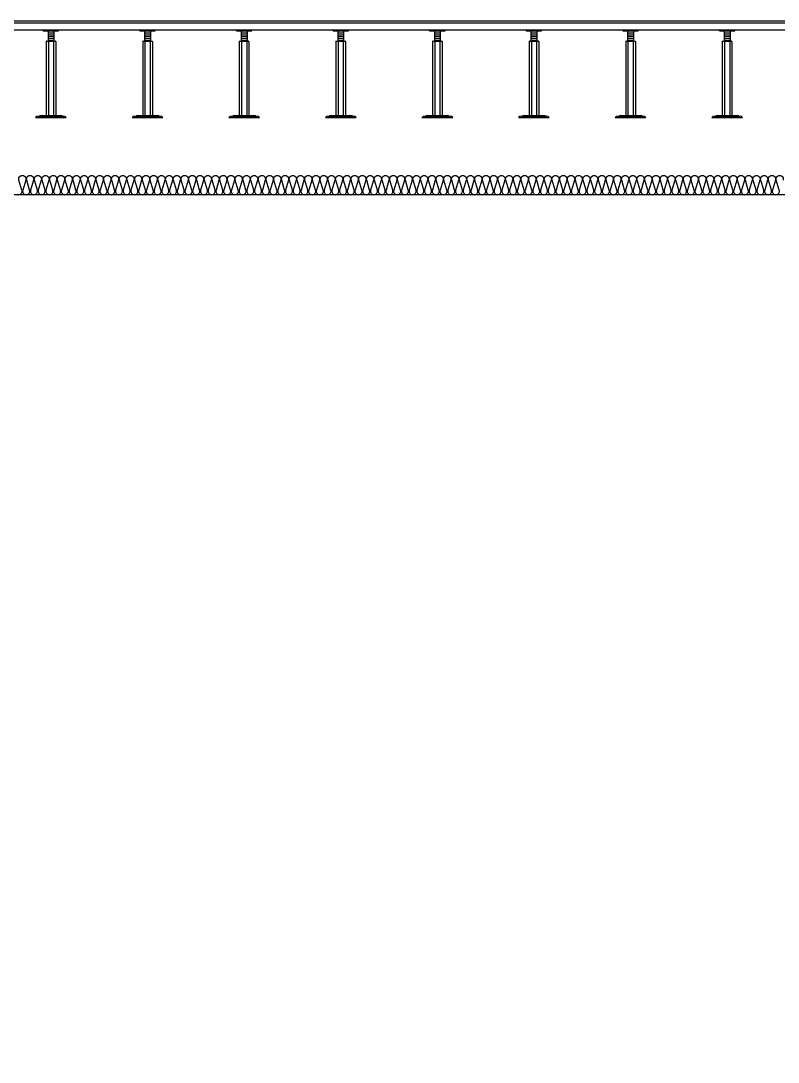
# Model space of a CAD drawing. Header units: millimetres. Extents: x 19868 to 801382, y -4805 to 85279.
# Drawn here: x 514714 to 516674, y 39585 to 42279 of the extents above; entities that cross this region are included whole.
import ezdxf

# ---------------------------------------------------------------- set-up
doc = ezdxf.new("R2010")
doc.units = ezdxf.units.MM
doc.header["$LTSCALE"] = 250
for name, color, linetype in [('A-ELE-4', 4, 'Continuous'), ('A-ELE-8', 8, 'Continuous'), ('GES', 7, 'Continuous'), ('ISL', 251, 'Continuous'), ('악세스 350', 7, 'Continuous')]:
    doc.layers.add(name, color=color, linetype=linetype)

# ---------------------------------------------------------------- blocks, each defined once
blk = doc.blocks.new('*U147')
at = {"layer": 'A-ELE-4'}
blk.add_line((11.9, 0), (8611.9, 0), dxfattribs=at)
at = {"layer": 'A-ELE-8'}
for p, q in [((11.9, -5), (8611.9, -5)), ((11.9, -23), (8611.9, -23))]:
    blk.add_line(p, q, dxfattribs=at)
blk = doc.blocks.new('*U148')
at = {"layer": 'GES', "color": 8}
for p, q in [((828, 224.5, 0), (828, 227, 0)), ((828, 227, 0), (867.9, 227, 0)), ((828, 224.5, 0), (867.9, 224.5, 0)), ((840.4, 224.5, 0), (840.4, 214.7, 0)), ((840.4, 221.1, 0), (840.4, 197.2, 0)), ((840.4, 219.1, 0), (855.5, 219.1, 0)), ((840.4, 219.1, 0), (855.5, 219.1, 0)), ((855.5, 224.5, 0), (855.5, 214.7, 0)), ((855.5, 221.1, 0), (855.5, 197.2, 0)), ((867.9, 224.5, 0), (867.9, 227, 0)), ((1078, 224.5, 0), (1078, 227, 0)), ((1078, 227, 0), (1117.9, 227, 0)), ((1078, 224.5, 0), (1117.9, 224.5, 0)), ((1090.4, 224.5, 0), (1090.4, 214.7, 0)), ((1090.4, 221.1, 0), (1090.4, 197.2, 0)), ((1090.4, 219.1, 0), (1105.5, 219.1, 0)), ((1090.4, 219.1, 0), (1105.5, 219.1, 0)), ((1105.5, 224.5, 0), (1105.5, 214.7, 0)), ((1105.5, 221.1, 0), (1105.5, 197.2, 0)), ((1117.9, 224.5, 0), (1117.9, 227, 0)), ((1328, 224.5, 0), (1328, 227, 0)), ((1328, 227, 0), (1367.9, 227, 0)), ((1328, 224.5, 0), (1367.9, 224.5, 0)), ((1340.4, 224.5, 0), (1340.4, 214.7, 0)), ((1340.4, 221.1, 0), (1340.4, 197.2, 0)), ((1340.4, 219.1, 0), (1355.5, 219.1, 0)), ((1340.4, 219.1, 0), (1355.5, 219.1, 0)), ((1355.5, 224.5, 0), (1355.5, 214.7, 0)), ((1355.5, 221.1, 0), (1355.5, 197.2, 0)), ((1367.9, 224.5, 0), (1367.9, 227, 0)), ((1578, 224.5, 0), (1578, 227, 0)), ((1578, 227, 0), (1617.9, 227, 0)), ((1578, 224.5, 0), (1617.9, 224.5, 0)), ((1590.4, 224.5, 0), (1590.4, 214.7, 0)), ((1590.4, 221.1, 0), (1590.4, 197.2, 0)), ((1590.4, 219.1, 0), (1605.5, 219.1, 0)), ((1590.4, 219.1, 0), (1605.5, 219.1, 0)), ((1605.5, 224.5, 0), (1605.5, 214.7, 0)), ((1605.5, 221.1, 0), (1605.5, 197.2, 0)), ((1617.9, 224.5, 0), (1617.9, 227, 0)), ((1828, 224.5, 0), (1828, 227, 0)), ((1828, 227, 0), (1867.9, 227, 0)), ((1828, 224.5, 0), (1867.9, 224.5, 0)), ((1840.4, 224.5, 0), (1840.4, 214.7, 0)), ((1840.4, 221.1, 0), (1840.4, 197.2, 0)), ((1840.4, 219.1, 0), (1855.5, 219.1, 0)), ((1840.4, 219.1, 0), (1855.5, 219.1, 0)), ((1855.5, 224.5, 0), (1855.5, 214.7, 0)), ((1855.5, 221.1, 0), (1855.5, 197.2, 0)), ((1867.9, 224.5, 0), (1867.9, 227, 0)), ((2078, 224.5, 0), (2078, 227, 0)), ((2078, 227, 0), (2117.9, 227, 0)), ((2078, 224.5, 0), (2117.9, 224.5, 0)), ((2090.4, 224.5, 0), (2090.4, 214.7, 0)), ((2090.4, 221.1, 0), (2090.4, 197.2, 0)), ((2090.4, 219.1, 0), (2105.5, 219.1, 0)), ((2090.4, 219.1, 0), (2105.5, 219.1, 0)), ((2105.5, 224.5, 0), (2105.5, 214.7, 0)), ((2105.5, 221.1, 0), (2105.5, 197.2, 0)), ((2117.9, 224.5, 0), (2117.9, 227, 0)), ((2328, 224.5, 0), (2328, 227, 0)), ((2328, 227, 0), (2367.9, 227, 0)), ((2328, 224.5, 0), (2367.9, 224.5, 0)), ((2340.4, 224.5, 0), (2340.4, 214.7, 0)), ((2340.4, 221.1, 0), (2340.4, 197.2, 0)), ((2340.4, 219.1, 0), (2355.5, 219.1, 0)), ((2340.4, 219.1, 0), (2355.5, 219.1, 0)), ((2355.5, 224.5, 0), (2355.5, 214.7, 0)), ((2355.5, 221.1, 0), (2355.5, 197.2, 0)), ((2367.9, 224.5, 0), (2367.9, 227, 0)), ((2578, 224.5, 0), (2578, 227, 0)), ((2578, 227, 0), (2617.9, 227, 0)), ((2578, 224.5, 0), (2617.9, 224.5, 0)), ((2590.4, 224.5, 0), (2590.4, 214.7, 0)), ((2590.4, 221.1, 0), (2590.4, 197.2, 0)), ((2590.4, 219.1, 0), (2605.5, 219.1, 0)), ((2590.4, 219.1, 0), (2605.5, 219.1, 0)), ((2605.5, 224.5, 0), (2605.5, 214.7, 0)), ((2605.5, 221.1, 0), (2605.5, 197.2, 0)), ((2617.9, 224.5, 0), (2617.9, 227, 0)), ((835.5, 196.4, 0), (835.5, 5.6, 0)), ((836.4, 197.2, 0), (840.5, 197.2, 0)), ((840.4, 214.1, 0), (855.5, 214.1, 0)), ((840.4, 214.1, 0), (855.5, 214.1, 0)), ((840.4, 209.1, 0), (855.5, 209.1, 0)), ((840.4, 209.1, 0), (855.5, 209.1, 0)), ((840.4, 204.1, 0), (855.5, 204.1, 0)), ((840.4, 204.1, 0), (855.5, 204.1, 0)), ((840.4, 199.1, 0), (855.5, 199.1, 0)), ((840.4, 199.1, 0), (855.5, 199.1, 0)), ((840.5, 197.2, 0), (855.5, 197.2, 0)), ((841.4, 196.4, 0), (841.4, 5.6, 0)), ((842.2, 197.2, 0), (853.9, 197.2, 0)), ((854.7, 196.4, 0), (854.7, 5.6, 0)), ((855.5, 197.2, 0), (859.7, 197.2, 0)), ((860.5, 196.4, 0), (860.5, 5.6, 0)), ((1085.5, 196.4, 0), (1085.5, 5.6, 0)), ((1086.4, 197.2, 0), (1090.5, 197.2, 0)), ((1090.4, 214.1, 0), (1105.5, 214.1, 0)), ((1090.4, 214.1, 0), (1105.5, 214.1, 0)), ((1090.4, 209.1, 0), (1105.5, 209.1, 0)), ((1090.4, 209.1, 0), (1105.5, 209.1, 0)), ((1090.4, 204.1, 0), (1105.5, 204.1, 0)), ((1090.4, 204.1, 0), (1105.5, 204.1, 0)), ((1090.4, 199.1, 0), (1105.5, 199.1, 0)), ((1090.4, 199.1, 0), (1105.5, 199.1, 0)), ((1090.5, 197.2, 0), (1105.5, 197.2, 0)), ((1091.4, 196.4, 0), (1091.4, 5.6, 0)), ((1092.2, 197.2, 0), (1103.9, 197.2, 0)), ((1104.7, 196.4, 0), (1104.7, 5.6, 0)), ((1105.5, 197.2, 0), (1109.7, 197.2, 0)), ((1110.5, 196.4, 0), (1110.5, 5.6, 0)), ((1335.5, 196.4, 0), (1335.5, 5.6, 0)), ((1336.4, 197.2, 0), (1340.5, 197.2, 0)), ((1340.4, 214.1, 0), (1355.5, 214.1, 0)), ((1340.4, 214.1, 0), (1355.5, 214.1, 0)), ((1340.4, 209.1, 0), (1355.5, 209.1, 0)), ((1340.4, 209.1, 0), (1355.5, 209.1, 0)), ((1340.4, 204.1, 0), (1355.5, 204.1, 0)), ((1340.4, 204.1, 0), (1355.5, 204.1, 0)), ((1340.4, 199.1, 0), (1355.5, 199.1, 0)), ((1340.4, 199.1, 0), (1355.5, 199.1, 0)), ((1340.5, 197.2, 0), (1355.5, 197.2, 0)), ((1341.4, 196.4, 0), (1341.4, 5.6, 0)), ((1342.2, 197.2, 0), (1353.9, 197.2, 0)), ((1354.7, 196.4, 0), (1354.7, 5.6, 0)), ((1355.5, 197.2, 0), (1359.7, 197.2, 0)), ((1360.5, 196.4, 0), (1360.5, 5.6, 0)), ((1585.5, 196.4, 0), (1585.5, 5.6, 0)), ((1586.4, 197.2, 0), (1590.5, 197.2, 0)), ((1590.4, 214.1, 0), (1605.5, 214.1, 0)), ((1590.4, 214.1, 0), (1605.5, 214.1, 0)), ((1590.4, 209.1, 0), (1605.5, 209.1, 0)), ((1590.4, 209.1, 0), (1605.5, 209.1, 0)), ((1590.4, 204.1, 0), (1605.5, 204.1, 0)), ((1590.4, 204.1, 0), (1605.5, 204.1, 0)), ((1590.4, 199.1, 0), (1605.5, 199.1, 0)), ((1590.4, 199.1, 0), (1605.5, 199.1, 0)), ((1590.5, 197.2, 0), (1605.5, 197.2, 0)), ((1591.4, 196.4, 0), (1591.4, 5.6, 0)), ((1592.2, 197.2, 0), (1603.9, 197.2, 0)), ((1604.7, 196.4, 0), (1604.7, 5.6, 0)), ((1605.5, 197.2, 0), (1609.7, 197.2, 0)), ((1610.5, 196.4, 0), (1610.5, 5.6, 0)), ((1835.5, 196.4, 0), (1835.5, 5.6, 0)), ((1836.4, 197.2, 0), (1840.5, 197.2, 0)), ((1840.4, 214.1, 0), (1855.5, 214.1, 0)), ((1840.4, 214.1, 0), (1855.5, 214.1, 0)), ((1840.4, 209.1, 0), (1855.5, 209.1, 0)), ((1840.4, 209.1, 0), (1855.5, 209.1, 0)), ((1840.4, 204.1, 0), (1855.5, 204.1, 0)), ((1840.4, 204.1, 0), (1855.5, 204.1, 0)), ((1840.4, 199.1, 0), (1855.5, 199.1, 0)), ((1840.4, 199.1, 0), (1855.5, 199.1, 0)), ((1840.5, 197.2, 0), (1855.5, 197.2, 0)), ((1841.4, 196.4, 0), (1841.4, 5.6, 0)), ((1842.2, 197.2, 0), (1853.9, 197.2, 0)), ((1854.7, 196.4, 0), (1854.7, 5.6, 0)), ((1855.5, 197.2, 0), (1859.7, 197.2, 0)), ((1860.5, 196.4, 0), (1860.5, 5.6, 0)), ((2085.5, 196.4, 0), (2085.5, 5.6, 0)), ((2086.4, 197.2, 0), (2090.5, 197.2, 0)), ((2090.4, 214.1, 0), (2105.5, 214.1, 0)), ((2090.4, 214.1, 0), (2105.5, 214.1, 0)), ((2090.4, 209.1, 0), (2105.5, 209.1, 0)), ((2090.4, 209.1, 0), (2105.5, 209.1, 0)), ((2090.4, 204.1, 0), (2105.5, 204.1, 0)), ((2090.4, 204.1, 0), (2105.5, 204.1, 0)), ((2090.4, 199.1, 0), (2105.5, 199.1, 0)), ((2090.4, 199.1, 0), (2105.5, 199.1, 0)), ((2090.5, 197.2, 0), (2105.5, 197.2, 0)), ((2091.4, 196.4, 0), (2091.4, 5.6, 0)), ((2092.2, 197.2, 0), (2103.9, 197.2, 0)), ((2104.7, 196.4, 0), (2104.7, 5.6, 0)), ((2105.5, 197.2, 0), (2109.7, 197.2, 0)), ((2110.5, 196.4, 0), (2110.5, 5.6, 0)), ((2335.5, 196.4, 0), (2335.5, 5.6, 0)), ((2336.4, 197.2, 0), (2340.5, 197.2, 0)), ((2340.4, 214.1, 0), (2355.5, 214.1, 0)), ((2340.4, 214.1, 0), (2355.5, 214.1, 0)), ((2340.4, 209.1, 0), (2355.5, 209.1, 0)), ((2340.4, 209.1, 0), (2355.5, 209.1, 0)), ((2340.4, 204.1, 0), (2355.5, 204.1, 0)), ((2340.4, 204.1, 0), (2355.5, 204.1, 0)), ((2340.4, 199.1, 0), (2355.5, 199.1, 0)), ((2340.4, 199.1, 0), (2355.5, 199.1, 0)), ((2340.5, 197.2, 0), (2355.5, 197.2, 0)), ((2341.4, 196.4, 0), (2341.4, 5.6, 0)), ((2342.2, 197.2, 0), (2353.9, 197.2, 0)), ((2354.7, 196.4, 0), (2354.7, 5.6, 0)), ((2355.5, 197.2, 0), (2359.7, 197.2, 0)), ((2360.5, 196.4, 0), (2360.5, 5.6, 0)), ((2585.5, 196.4, 0), (2585.5, 5.6, 0)), ((2586.4, 197.2, 0), (2590.5, 197.2, 0)), ((2590.4, 214.1, 0), (2605.5, 214.1, 0)), ((2590.4, 214.1, 0), (2605.5, 214.1, 0)), ((2590.4, 209.1, 0), (2605.5, 209.1, 0)), ((2590.4, 209.1, 0), (2605.5, 209.1, 0)), ((2590.4, 204.1, 0), (2605.5, 204.1, 0)), ((2590.4, 204.1, 0), (2605.5, 204.1, 0)), ((2590.4, 199.1, 0), (2605.5, 199.1, 0)), ((2590.4, 199.1, 0), (2605.5, 199.1, 0)), ((2590.5, 197.2, 0), (2605.5, 197.2, 0)), ((2591.4, 196.4, 0), (2591.4, 5.6, 0)), ((2592.2, 197.2, 0), (2603.9, 197.2, 0)), ((2604.7, 196.4, 0), (2604.7, 5.6, 0)), ((2605.5, 197.2, 0), (2609.7, 197.2, 0)), ((2610.5, 196.4, 0), (2610.5, 5.6, 0)), ((808.3, 0), (887.7, 0, 0)), ((814.7, 2.9), (881.4, 2.9)), ((823.2, 5.2), (873.3, 5.2)), ((836.4, 4.7, 0), (840.5, 4.7, 0)), ((839.7, 4.7, 0), (839.7, 5.2)), ((840.5, 4.7, 0), (855.5, 4.7, 0)), ((842.2, 4.7, 0), (853.9, 4.7, 0)), ((855.5, 4.7, 0), (859.7, 4.7, 0)), ((856.4, 4.7, 0), (856.4, 5.2)), ((1058.3, 0), (1137.7, 0, 0)), ((1064.7, 2.9), (1131.4, 2.9)), ((1073.2, 5.2), (1123.3, 5.2)), ((1086.4, 4.7, 0), (1090.5, 4.7, 0)), ((1089.7, 4.7, 0), (1089.7, 5.2)), ((1090.5, 4.7, 0), (1105.5, 4.7, 0)), ((1092.2, 4.7, 0), (1103.9, 4.7, 0)), ((1105.5, 4.7, 0), (1109.7, 4.7, 0)), ((1106.4, 4.7, 0), (1106.4, 5.2)), ((1308.3, 0), (1387.7, 0, 0)), ((1314.7, 2.9), (1381.4, 2.9)), ((1323.2, 5.2), (1373.3, 5.2)), ((1336.4, 4.7, 0), (1340.5, 4.7, 0)), ((1339.7, 4.7, 0), (1339.7, 5.2)), ((1340.5, 4.7, 0), (1355.5, 4.7, 0)), ((1342.2, 4.7, 0), (1353.9, 4.7, 0)), ((1355.5, 4.7, 0), (1359.7, 4.7, 0)), ((1356.4, 4.7, 0), (1356.4, 5.2)), ((1558.3, 0), (1637.7, 0, 0)), ((1564.7, 2.9), (1631.4, 2.9)), ((1573.2, 5.2), (1623.3, 5.2)), ((1586.4, 4.7, 0), (1590.5, 4.7, 0)), ((1589.7, 4.7, 0), (1589.7, 5.2)), ((1590.5, 4.7, 0), (1605.5, 4.7, 0)), ((1592.2, 4.7, 0), (1603.9, 4.7, 0)), ((1605.5, 4.7, 0), (1609.7, 4.7, 0)), ((1606.4, 4.7, 0), (1606.4, 5.2)), ((1808.3, 0), (1887.7, 0, 0)), ((1814.7, 2.9), (1881.4, 2.9)), ((1823.2, 5.2), (1873.3, 5.2)), ((1836.4, 4.7, 0), (1840.5, 4.7, 0)), ((1839.7, 4.7, 0), (1839.7, 5.2)), ((1840.5, 4.7, 0), (1855.5, 4.7, 0)), ((1842.2, 4.7, 0), (1853.9, 4.7, 0)), ((1855.5, 4.7, 0), (1859.7, 4.7, 0)), ((1856.4, 4.7, 0), (1856.4, 5.2)), ((2058.3, 0), (2137.7, 0, 0)), ((2064.7, 2.9), (2131.4, 2.9)), ((2073.2, 5.2), (2123.3, 5.2)), ((2086.4, 4.7, 0), (2090.5, 4.7, 0)), ((2089.7, 4.7, 0), (2089.7, 5.2)), ((2090.5, 4.7, 0), (2105.5, 4.7, 0)), ((2092.2, 4.7, 0), (2103.9, 4.7, 0)), ((2105.5, 4.7, 0), (2109.7, 4.7, 0)), ((2106.4, 4.7, 0), (2106.4, 5.2)), ((2308.3, 0), (2387.7, 0, 0)), ((2314.7, 2.9), (2381.4, 2.9)), ((2323.2, 5.2), (2373.3, 5.2)), ((2336.4, 4.7, 0), (2340.5, 4.7, 0)), ((2339.7, 4.7, 0), (2339.7, 5.2)), ((2340.5, 4.7, 0), (2355.5, 4.7, 0)), ((2342.2, 4.7, 0), (2353.9, 4.7, 0)), ((2355.5, 4.7, 0), (2359.7, 4.7, 0)), ((2356.4, 4.7, 0), (2356.4, 5.2)), ((2558.3, 0), (2637.7, 0, 0)), ((2564.7, 2.9), (2631.4, 2.9)), ((2573.2, 5.2), (2623.3, 5.2)), ((2586.4, 4.7, 0), (2590.5, 4.7, 0)), ((2589.7, 4.7, 0), (2589.7, 5.2)), ((2590.5, 4.7, 0), (2605.5, 4.7, 0)), ((2592.2, 4.7, 0), (2603.9, 4.7, 0)), ((2605.5, 4.7, 0), (2609.7, 4.7, 0)), ((2606.4, 4.7, 0), (2606.4, 5.2))]:
    blk.add_line(p, q, dxfattribs=at)
for centre, radius, start, end in [((836.4, 196.4, 0), 0.833, 90, 180), ((840.5, 196.4, 0), 0.833, 0, 90), ((842.2, 196.4, 0), 0.833, 90, 180), ((853.9, 196.4, 0), 0.833, 0, 90), ((855.5, 196.4, 0), 0.833, 90, 180), ((859.7, 196.4, 0), 0.833, 0, 90), ((1086.4, 196.4, 0), 0.833, 90, 180), ((1090.5, 196.4, 0), 0.833, 0, 90), ((1092.2, 196.4, 0), 0.833, 90, 180), ((1103.9, 196.4, 0), 0.833, 0, 90), ((1105.5, 196.4, 0), 0.833, 90, 180), ((1109.7, 196.4, 0), 0.833, 0, 90), ((1336.4, 196.4, 0), 0.833, 90, 180), ((1340.5, 196.4, 0), 0.833, 0, 90), ((1342.2, 196.4, 0), 0.833, 90, 180), ((1353.9, 196.4, 0), 0.833, 0, 90), ((1355.5, 196.4, 0), 0.833, 90, 180), ((1359.7, 196.4, 0), 0.833, 0, 90), ((1586.4, 196.4, 0), 0.833, 90, 180), ((1590.5, 196.4, 0), 0.833, 0, 90), ((1592.2, 196.4, 0), 0.833, 90, 180), ((1603.9, 196.4, 0), 0.833, 0, 90), ((1605.5, 196.4, 0), 0.833, 90, 180), ((1609.7, 196.4, 0), 0.833, 0, 90), ((1836.4, 196.4, 0), 0.833, 90, 180), ((1840.5, 196.4, 0), 0.833, 0, 90), ((1842.2, 196.4, 0), 0.833, 90, 180), ((1853.9, 196.4, 0), 0.833, 0, 90), ((1855.5, 196.4, 0), 0.833, 90, 180), ((1859.7, 196.4, 0), 0.833, 0, 90), ((2086.4, 196.4, 0), 0.833, 90, 180), ((2090.5, 196.4, 0), 0.833, 0, 90), ((2092.2, 196.4, 0), 0.833, 90, 180), ((2103.9, 196.4, 0), 0.833, 0, 90), ((2105.5, 196.4, 0), 0.833, 90, 180), ((2109.7, 196.4, 0), 0.833, 0, 90), ((2336.4, 196.4, 0), 0.833, 90, 180), ((2340.5, 196.4, 0), 0.833, 0, 90), ((2342.2, 196.4, 0), 0.833, 90, 180), ((2353.9, 196.4, 0), 0.833, 0, 90), ((2355.5, 196.4, 0), 0.833, 90, 180), ((2359.7, 196.4, 0), 0.833, 0, 90), ((2586.4, 196.4, 0), 0.833, 90, 180), ((2590.5, 196.4, 0), 0.833, 0, 90), ((2592.2, 196.4, 0), 0.833, 90, 180), ((2603.9, 196.4, 0), 0.833, 0, 90), ((2605.5, 196.4, 0), 0.833, 90, 180), ((2609.7, 196.4, 0), 0.833, 0, 90), ((814.7, -5.4), 8.33, 90, 139.756), ((823.2, -3.2), 8.33, 90, 132.9054), ((836.4, 5.6, 0), 0.833, 180, 270), ((840.5, 5.6, 0), 0.833, 270, 0), ((842.2, 5.6, 0), 0.833, 180, 270), ((853.9, 5.6, 0), 0.833, 270, 0), ((855.5, 5.6, 0), 0.833, 180, 270), ((859.7, 5.6, 0), 0.833, 270, 0), ((873.3, -3.2), 8.33, 47.0946, 90), ((881.4, -5.4), 8.33, 40.244, 90), ((1064.7, -5.4), 8.33, 90, 139.756), ((1073.2, -3.2), 8.33, 90, 132.9054), ((1086.4, 5.6, 0), 0.833, 180, 270), ((1090.5, 5.6, 0), 0.833, 270, 0), ((1092.2, 5.6, 0), 0.833, 180, 270), ((1103.9, 5.6, 0), 0.833, 270, 0), ((1105.5, 5.6, 0), 0.833, 180, 270), ((1109.7, 5.6, 0), 0.833, 270, 0), ((1123.3, -3.2), 8.33, 47.0946, 90), ((1131.4, -5.4), 8.33, 40.244, 90), ((1314.7, -5.4), 8.33, 90, 139.756), ((1323.2, -3.2), 8.33, 90, 132.9054), ((1336.4, 5.6, 0), 0.833, 180, 270), ((1340.5, 5.6, 0), 0.833, 270, 0), ((1342.2, 5.6, 0), 0.833, 180, 270), ((1353.9, 5.6, 0), 0.833, 270, 0), ((1355.5, 5.6, 0), 0.833, 180, 270), ((1359.7, 5.6, 0), 0.833, 270, 0), ((1373.3, -3.2), 8.33, 47.0946, 90), ((1381.4, -5.4), 8.33, 40.244, 90), ((1564.7, -5.4), 8.33, 90, 139.756), ((1573.2, -3.2), 8.33, 90, 132.9054), ((1586.4, 5.6, 0), 0.833, 180, 270), ((1590.5, 5.6, 0), 0.833, 270, 0), ((1592.2, 5.6, 0), 0.833, 180, 270), ((1603.9, 5.6, 0), 0.833, 270, 0), ((1605.5, 5.6, 0), 0.833, 180, 270), ((1609.7, 5.6, 0), 0.833, 270, 0), ((1623.3, -3.2), 8.33, 47.0946, 90), ((1631.4, -5.4), 8.33, 40.244, 90), ((1814.7, -5.4), 8.33, 90, 139.756), ((1823.2, -3.2), 8.33, 90, 132.9054), ((1836.4, 5.6, 0), 0.833, 180, 270), ((1840.5, 5.6, 0), 0.833, 270, 0), ((1842.2, 5.6, 0), 0.833, 180, 270), ((1853.9, 5.6, 0), 0.833, 270, 0), ((1855.5, 5.6, 0), 0.833, 180, 270), ((1859.7, 5.6, 0), 0.833, 270, 0), ((1873.3, -3.2), 8.33, 47.0946, 90), ((1881.4, -5.4), 8.33, 40.244, 90), ((2064.7, -5.4), 8.33, 90, 139.756), ((2073.2, -3.2), 8.33, 90, 132.9054), ((2086.4, 5.6, 0), 0.833, 180, 270), ((2090.5, 5.6, 0), 0.833, 270, 0), ((2092.2, 5.6, 0), 0.833, 180, 270), ((2103.9, 5.6, 0), 0.833, 270, 0), ((2105.5, 5.6, 0), 0.833, 180, 270), ((2109.7, 5.6, 0), 0.833, 270, 0), ((2123.3, -3.2), 8.33, 47.0946, 90), ((2131.4, -5.4), 8.33, 40.244, 90), ((2314.7, -5.4), 8.33, 90, 139.756), ((2323.2, -3.2), 8.33, 90, 132.9054), ((2336.4, 5.6, 0), 0.833, 180, 270), ((2340.5, 5.6, 0), 0.833, 270, 0), ((2342.2, 5.6, 0), 0.833, 180, 270), ((2353.9, 5.6, 0), 0.833, 270, 0), ((2355.5, 5.6, 0), 0.833, 180, 270), ((2359.7, 5.6, 0), 0.833, 270, 0), ((2373.3, -3.2), 8.33, 47.0946, 90), ((2381.4, -5.4), 8.33, 40.244, 90), ((2564.7, -5.4), 8.33, 90, 139.756), ((2573.2, -3.2), 8.33, 90, 132.9054), ((2586.4, 5.6, 0), 0.833, 180, 270), ((2590.5, 5.6, 0), 0.833, 270, 0), ((2592.2, 5.6, 0), 0.833, 180, 270), ((2603.9, 5.6, 0), 0.833, 270, 0), ((2605.5, 5.6, 0), 0.833, 180, 270), ((2609.7, 5.6, 0), 0.833, 270, 0), ((2623.3, -3.2), 8.33, 47.0946, 90), ((2631.4, -5.4), 8.33, 40.244, 90)]:
    blk.add_arc(centre, radius, start, end, dxfattribs=at)

msp = doc.modelspace()

# ---------------------------------------------------------------- linework, layer by layer
at = {"layer": 'ISL'}
msp.add_lwpolyline([(538188.2, 41428.9), (537688.2, 41428.9), (537688.2, 41978.9), (535188.2, 41978.9), (535188.2, 41228.9), (534488.2, 41228.9), (534488.2, 41978.9), (528888.2, 41978.9), (528888.2, 41328.9), (528488.2, 41328.9), (528488.2, 42228.9), (528588.2, 42228.9), (528588.2, 42878.9), (522838.2, 42878.9), (522838.2, 42078.9), (523338.2, 42078.9), (523338.2, 41078.9), (522538.2, 41078.9), (522538.2, 41828.9), (511388.2, 41828.9), (511388.2, 41078.9), (511088.2, 41078.9), (511088.2, 34028.9), (511038.2, 34028.9)], dxfattribs=at)
msp.add_lwpolyline([(514708.2, 41828.9, 0.509267), (514717, 41841.1), (514709.4, 41866.8, -1.372593), (514727, 41866.8), (514719.4, 41841.1, 0.509267), (514728.2, 41828.9, 0.509267), (514737, 41841.1), (514729.4, 41866.8, -1.372593), (514747, 41866.8), (514739.4, 41841.1, 0.509267), (514748.2, 41828.9, 0.509267), (514757, 41841.1), (514749.4, 41866.8, -1.372593), (514767, 41866.8), (514759.4, 41841.1, 0.509267), (514768.2, 41828.9, 0.509267), (514777, 41841.1), (514769.4, 41866.8, -1.372593), (514787, 41866.8), (514779.4, 41841.1, 0.509267), (514788.2, 41828.9, 0.509267), (514797, 41841.1), (514789.4, 41866.8, -1.372593), (514807, 41866.8), (514799.4, 41841.1, 0.509267), (514808.2, 41828.9, 0.509267), (514817, 41841.1), (514809.4, 41866.8, -1.372593), (514827, 41866.8), (514819.4, 41841.1, 0.509267), (514828.2, 41828.9, 0.509267), (514837, 41841.1), (514829.4, 41866.8, -1.372593), (514847, 41866.8), (514839.4, 41841.1, 0.509267), (514848.2, 41828.9, 0.509267), (514857, 41841.1), (514849.4, 41866.8, -1.372593), (514867, 41866.8), (514859.4, 41841.1, 0.509267), (514868.2, 41828.9, 0.509267), (514877, 41841.1), (514869.4, 41866.8, -1.372593), (514887, 41866.8), (514879.4, 41841.1, 0.509267), (514888.2, 41828.9, 0.509267), (514897, 41841.1), (514889.4, 41866.8, -1.372593), (514907, 41866.8), (514899.4, 41841.1, 0.509267), (514908.2, 41828.9, 0.509267), (514917, 41841.1), (514909.4, 41866.8, -1.372593), (514927, 41866.8), (514919.4, 41841.1, 0.509267), (514928.2, 41828.9, 0.509267), (514937, 41841.1), (514929.4, 41866.8, -1.372593), (514947, 41866.8), (514939.4, 41841.1, 0.509267), (514948.2, 41828.9, 0.509267), (514957, 41841.1), (514949.4, 41866.8, -1.372593), (514967, 41866.8), (514959.4, 41841.1, 0.509267), (514968.2, 41828.9, 0.509267), (514977, 41841.1), (514969.4, 41866.8, -1.372593), (514987, 41866.8), (514979.4, 41841.1, 0.509267), (514988.2, 41828.9, 0.509267), (514997, 41841.1), (514989.4, 41866.8, -1.372593), (515007, 41866.8), (514999.4, 41841.1, 0.509267), (515008.2, 41828.9, 0.509267), (515017, 41841.1), (515009.4, 41866.8, -1.372593), (515027, 41866.8), (515019.4, 41841.1, 0.509267), (515028.2, 41828.9, 0.509267), (515037, 41841.1), (515029.4, 41866.8, -1.372593), (515047, 41866.8), (515039.4, 41841.1, 0.509267), (515048.2, 41828.9, 0.509267), (515057, 41841.1), (515049.4, 41866.8, -1.372593), (515067, 41866.8), (515059.4, 41841.1, 0.509267), (515068.2, 41828.9, 0.509267), (515077, 41841.1), (515069.4, 41866.8, -1.372593), (515087, 41866.8), (515079.4, 41841.1, 0.509267), (515088.2, 41828.9, 0.509267), (515097, 41841.1), (515089.4, 41866.8, -1.372593), (515107, 41866.8), (515099.4, 41841.1, 0.509267), (515108.2, 41828.9, 0.509267), (515117, 41841.1), (515109.4, 41866.8, -1.372593), (515127, 41866.8), (515119.4, 41841.1, 0.509267), (515128.2, 41828.9, 0.509267), (515137, 41841.1), (515129.4, 41866.8, -1.372593), (515147, 41866.8), (515139.4, 41841.1, 0.509267), (515148.2, 41828.9, 0.509267), (515157, 41841.1), (515149.4, 41866.8, -1.372593), (515167, 41866.8), (515159.4, 41841.1, 0.509267), (515168.2, 41828.9, 0.509267), (515177, 41841.1), (515169.4, 41866.8, -1.372593), (515187, 41866.8), (515179.4, 41841.1, 0.509267), (515188.2, 41828.9, 0.509267), (515197, 41841.1), (515189.4, 41866.8, -1.372593), (515207, 41866.8), (515199.4, 41841.1, 0.509267), (515208.2, 41828.9, 0.509267), (515217, 41841.1), (515209.4, 41866.8, -1.372593), (515227, 41866.8), (515219.4, 41841.1, 0.509267), (515228.2, 41828.9, 0.509267), (515237, 41841.1), (515229.4, 41866.8, -1.372593), (515247, 41866.8), (515239.4, 41841.1, 0.509267), (515248.2, 41828.9, 0.509267), (515257, 41841.1), (515249.4, 41866.8, -1.372593), (515267, 41866.8), (515259.4, 41841.1, 0.509267), (515268.2, 41828.9, 0.509267), (515277, 41841.1), (515269.4, 41866.8, -1.372593), (515287, 41866.8), (515279.4, 41841.1, 0.509267), (515288.2, 41828.9, 0.509267), (515297, 41841.1), (515289.4, 41866.8, -1.372593), (515307, 41866.8), (515299.4, 41841.1, 0.509267), (515308.2, 41828.9, 0.509267), (515317, 41841.1), (515309.4, 41866.8, -1.372593), (515327, 41866.8), (515319.4, 41841.1, 0.509267), (515328.2, 41828.9, 0.509267), (515337, 41841.1), (515329.4, 41866.8, -1.372593), (515347, 41866.8), (515339.4, 41841.1, 0.509267), (515348.2, 41828.9, 0.509267), (515357, 41841.1), (515349.4, 41866.8, -1.372593), (515367, 41866.8), (515359.4, 41841.1, 0.509267), (515368.2, 41828.9, 0.509267), (515377, 41841.1), (515369.4, 41866.8, -1.372593), (515387, 41866.8), (515379.4, 41841.1, 0.509267), (515388.2, 41828.9, 0.509267), (515397, 41841.1), (515389.4, 41866.8, -1.372593), (515407, 41866.8), (515399.4, 41841.1, 0.509267), (515408.2, 41828.9, 0.509267), (515417, 41841.1), (515409.4, 41866.8, -1.372593), (515427, 41866.8), (515419.4, 41841.1, 0.509267), (515428.2, 41828.9, 0.509267), (515437, 41841.1), (515429.4, 41866.8, -1.372593), (515447, 41866.8), (515439.4, 41841.1, 0.509267), (515448.2, 41828.9, 0.509267), (515457, 41841.1), (515449.4, 41866.8, -1.372593), (515467, 41866.8), (515459.4, 41841.1, 0.509267), (515468.2, 41828.9, 0.509267), (515477, 41841.1), (515469.4, 41866.8, -1.372593), (515487, 41866.8), (515479.4, 41841.1, 0.509267), (515488.2, 41828.9, 0.509267), (515497, 41841.1), (515489.4, 41866.8, -1.372593), (515507, 41866.8), (515499.4, 41841.1, 0.509267), (515508.2, 41828.9, 0.509267), (515517, 41841.1), (515509.4, 41866.8, -1.372593), (515527, 41866.8), (515519.4, 41841.1, 0.509267), (515528.2, 41828.9, 0.509267), (515537, 41841.1), (515529.4, 41866.8, -1.372593), (515547, 41866.8), (515539.4, 41841.1, 0.509267), (515548.2, 41828.9, 0.509267), (515557, 41841.1), (515549.4, 41866.8, -1.372593), (515567, 41866.8), (515559.4, 41841.1, 0.509267), (515568.2, 41828.9, 0.509267), (515577, 41841.1), (515569.4, 41866.8, -1.372593), (515587, 41866.8), (515579.4, 41841.1, 0.509267), (515588.2, 41828.9, 0.509267), (515597, 41841.1), (515589.4, 41866.8, -1.372593), (515607, 41866.8), (515599.4, 41841.1, 0.509267), (515608.2, 41828.9, 0.509267), (515617, 41841.1), (515609.4, 41866.8, -1.372593), (515627, 41866.8), (515619.4, 41841.1, 0.509267), (515628.2, 41828.9, 0.509267), (515637, 41841.1), (515629.4, 41866.8, -1.372593), (515647, 41866.8), (515639.4, 41841.1, 0.509267), (515648.2, 41828.9, 0.509267), (515657, 41841.1), (515649.4, 41866.8, -1.372593), (515667, 41866.8), (515659.4, 41841.1, 0.509267), (515668.2, 41828.9, 0.509267), (515677, 41841.1), (515669.4, 41866.8, -1.372593), (515687, 41866.8), (515679.4, 41841.1, 0.509267), (515688.2, 41828.9, 0.509267), (515697, 41841.1), (515689.4, 41866.8, -1.372593), (515707, 41866.8), (515699.4, 41841.1, 0.509267), (515708.2, 41828.9, 0.509267), (515717, 41841.1), (515709.4, 41866.8, -1.372593), (515727, 41866.8), (515719.4, 41841.1, 0.509267), (515728.2, 41828.9, 0.509267), (515737, 41841.1), (515729.4, 41866.8, -1.372593), (515747, 41866.8), (515739.4, 41841.1, 0.509267), (515748.2, 41828.9, 0.509267), (515757, 41841.1), (515749.4, 41866.8, -1.372593), (515767, 41866.8), (515759.4, 41841.1, 0.509267), (515768.2, 41828.9, 0.509267), (515777, 41841.1), (515769.4, 41866.8, -1.372593), (515787, 41866.8), (515779.4, 41841.1, 0.509267), (515788.2, 41828.9, 0.509267), (515797, 41841.1), (515789.4, 41866.8, -1.372593), (515807, 41866.8), (515799.4, 41841.1, 0.509267), (515808.2, 41828.9, 0.509267), (515817, 41841.1), (515809.4, 41866.8, -1.372593), (515827, 41866.8), (515819.4, 41841.1, 0.509267), (515828.2, 41828.9, 0.509267), (515837, 41841.1), (515829.4, 41866.8, -1.372593), (515847, 41866.8), (515839.4, 41841.1, 0.509267), (515848.2, 41828.9, 0.509267), (515857, 41841.1), (515849.4, 41866.8, -1.372593), (515867, 41866.8), (515859.4, 41841.1, 0.509267), (515868.2, 41828.9, 0.509267), (515877, 41841.1), (515869.4, 41866.8, -1.372593), (515887, 41866.8), (515879.4, 41841.1, 0.509267), (515888.2, 41828.9, 0.509267), (515897, 41841.1), (515889.4, 41866.8, -1.372593), (515907, 41866.8), (515899.4, 41841.1, 0.509267), (515908.2, 41828.9, 0.509267), (515917, 41841.1), (515909.4, 41866.8, -1.372593), (515927, 41866.8), (515919.4, 41841.1, 0.509267), (515928.2, 41828.9, 0.509267), (515937, 41841.1), (515929.4, 41866.8, -1.372593), (515947, 41866.8), (515939.4, 41841.1, 0.509267), (515948.2, 41828.9, 0.509267), (515957, 41841.1), (515949.4, 41866.8, -1.372593), (515967, 41866.8), (515959.4, 41841.1, 0.509267), (515968.2, 41828.9, 0.509267), (515977, 41841.1), (515969.4, 41866.8, -1.372593), (515987, 41866.8), (515979.4, 41841.1, 0.509267), (515988.2, 41828.9, 0.509267), (515997, 41841.1), (515989.4, 41866.8, -1.372593), (516007, 41866.8), (515999.4, 41841.1, 0.509267), (516008.2, 41828.9, 0.509267), (516017, 41841.1), (516009.4, 41866.8, -1.372593), (516027, 41866.8), (516019.4, 41841.1, 0.509267), (516028.2, 41828.9, 0.509267), (516037, 41841.1), (516029.4, 41866.8, -1.372593), (516047, 41866.8), (516039.4, 41841.1, 0.509267), (516048.2, 41828.9, 0.509267), (516057, 41841.1), (516049.4, 41866.8, -1.372593), (516067, 41866.8), (516059.4, 41841.1, 0.509267), (516068.2, 41828.9, 0.509267), (516077, 41841.1), (516069.4, 41866.8, -1.372593), (516087, 41866.8), (516079.4, 41841.1, 0.509267), (516088.2, 41828.9, 0.509267), (516097, 41841.1), (516089.4, 41866.8, -1.372593), (516107, 41866.8), (516099.4, 41841.1, 0.509267), (516108.2, 41828.9, 0.509267), (516117, 41841.1), (516109.4, 41866.8, -1.372593), (516127, 41866.8), (516119.4, 41841.1, 0.509267), (516128.2, 41828.9, 0.509267), (516137, 41841.1), (516129.4, 41866.8, -1.372593), (516147, 41866.8), (516139.4, 41841.1, 0.509267), (516148.2, 41828.9, 0.509267), (516157, 41841.1), (516149.4, 41866.8, -1.372593), (516167, 41866.8), (516159.4, 41841.1, 0.509267), (516168.2, 41828.9, 0.509267), (516177, 41841.1), (516169.4, 41866.8, -1.372593), (516187, 41866.8), (516179.4, 41841.1, 0.509267), (516188.2, 41828.9, 0.509267), (516197, 41841.1), (516189.4, 41866.8, -1.372593), (516207, 41866.8), (516199.4, 41841.1, 0.509267), (516208.2, 41828.9, 0.509267), (516217, 41841.1), (516209.4, 41866.8, -1.372593), (516227, 41866.8), (516219.4, 41841.1, 0.509267), (516228.2, 41828.9, 0.509267), (516237, 41841.1), (516229.4, 41866.8, -1.372593), (516247, 41866.8), (516239.4, 41841.1, 0.509267), (516248.2, 41828.9, 0.509267), (516257, 41841.1), (516249.4, 41866.8, -1.372593), (516267, 41866.8), (516259.4, 41841.1, 0.509267), (516268.2, 41828.9, 0.509267), (516277, 41841.1), (516269.4, 41866.8, -1.372593), (516287, 41866.8), (516279.4, 41841.1, 0.509267), (516288.2, 41828.9, 0.509267), (516297, 41841.1), (516289.4, 41866.8, -1.372593), (516307, 41866.8), (516299.4, 41841.1, 0.509267), (516308.2, 41828.9, 0.509267), (516317, 41841.1), (516309.4, 41866.8, -1.372593), (516327, 41866.8), (516319.4, 41841.1, 0.509267), (516328.2, 41828.9, 0.509267), (516337, 41841.1), (516329.4, 41866.8, -1.372593), (516347, 41866.8), (516339.4, 41841.1, 0.509267), (516348.2, 41828.9, 0.509267), (516357, 41841.1), (516349.4, 41866.8, -1.372593), (516367, 41866.8), (516359.4, 41841.1, 0.509267), (516368.2, 41828.9, 0.509267), (516377, 41841.1), (516369.4, 41866.8, -1.372593), (516387, 41866.8), (516379.4, 41841.1, 0.509267), (516388.2, 41828.9, 0.509267), (516397, 41841.1), (516389.4, 41866.8, -1.372593), (516407, 41866.8), (516399.4, 41841.1, 0.509267), (516408.2, 41828.9, 0.509267), (516417, 41841.1), (516409.4, 41866.8, -1.372593), (516427, 41866.8), (516419.4, 41841.1, 0.509267), (516428.2, 41828.9, 0.509267), (516437, 41841.1), (516429.4, 41866.8, -1.372593), (516447, 41866.8), (516439.4, 41841.1, 0.509267), (516448.2, 41828.9, 0.509267), (516457, 41841.1), (516449.4, 41866.8, -1.372593), (516467, 41866.8), (516459.4, 41841.1, 0.509267), (516468.2, 41828.9, 0.509267), (516477, 41841.1), (516469.4, 41866.8, -1.372593), (516487, 41866.8), (516479.4, 41841.1, 0.509267), (516488.2, 41828.9, 0.509267), (516497, 41841.1), (516489.4, 41866.8, -1.372593), (516507, 41866.8), (516499.4, 41841.1, 0.509267), (516508.2, 41828.9, 0.509267), (516517, 41841.1), (516509.4, 41866.8, -1.372593), (516527, 41866.8), (516519.4, 41841.1, 0.509267), (516528.2, 41828.9, 0.509267), (516537, 41841.1), (516529.4, 41866.8, -1.372593), (516547, 41866.8), (516539.4, 41841.1, 0.509267), (516548.2, 41828.9, 0.509267), (516557, 41841.1), (516549.4, 41866.8, -1.372593), (516567, 41866.8), (516559.4, 41841.1, 0.509267), (516568.2, 41828.9, 0.509267), (516577, 41841.1), (516569.4, 41866.8, -1.372593), (516587, 41866.8), (516579.4, 41841.1, 0.509267), (516588.2, 41828.9, 0.509267), (516597, 41841.1), (516589.4, 41866.8, -1.372593), (516607, 41866.8), (516599.4, 41841.1, 0.509267), (516608.2, 41828.9, 0.509267), (516617, 41841.1), (516609.4, 41866.8, -1.372593), (516627, 41866.8), (516619.4, 41841.1, 0.509267), (516628.2, 41828.9, 0.509267), (516637, 41841.1), (516629.4, 41866.8, -1.372593), (516647, 41866.8), (516639.4, 41841.1, 0.509267), (516648.2, 41828.9, 0.509267), (516657, 41841.1), (516649.4, 41866.8, -1.372593), (516667, 41866.8), (516659.4, 41841.1, 0.509267), (516668.2, 41828.9, 0.509267), (516677, 41841.1), (516669.4, 41866.8, -1.372593), (516687, 41866.8)], format="xyb", dxfattribs=at)

# ---------------------------------------------------------------- block references
at = {"layer": 'GES'}
msp.add_blockref('*U148', (513944.2, 42028.9), dxfattribs=at)
at = {"layer": '악세스 350'}
msp.add_blockref('*U147', (513976.3, 42278.9), dxfattribs=at)

doc.saveas('drawing.dxf')
